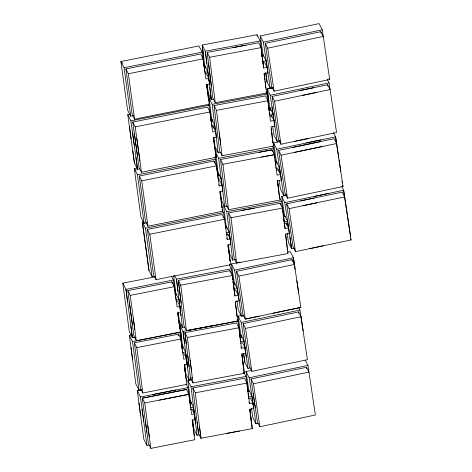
<?xml version="1.0" encoding="UTF-8"?>
<svg xmlns="http://www.w3.org/2000/svg" width="472" height="472" viewBox="0 0 472 472"><rect width="100%" height="100%" fill="white"/><g stroke="black" fill="none" stroke-linecap="round" stroke-linejoin="round"><path stroke-width="0.71" d="M267.081 82.034L265.689 72.676L267.081 82.034L270.232 88.24L272.332 87.798M276.503 162.439L273.607 143.022L280.067 141.659M294.847 141.317L308.747 138.385M273.607 143.022L276.757 149.229L335.586 136.827L338.76 157.843M278.627 150.403L334.17 138.697L336.613 143.506L281.07 155.217L278.627 150.403L285.041 193.39L287.477 198.199L343.05 186.517L335.586 136.827L333.45 132.62M284.533 215.869L281.648 196.44L286.551 195.408M281.648 196.44L284.799 202.647L343.628 190.245L351.091 239.935L295.49 251.647L293.047 246.832L286.663 203.821L342.212 192.116L344.648 196.924L289.106 208.63L286.663 203.821M309.39 248.72L323.291 245.788M243.599 315.703L241.446 316.157L238.301 309.951L236.909 300.605M287.389 252.172L290.256 251.57L293.407 257.777L300.847 307.39L245.304 319.096L242.862 314.287L236.478 271.329L291.991 259.647L294.434 264.456L238.92 276.138L236.478 271.329M251.464 408.245L252.856 417.59L256.001 423.797L258.154 423.343M251.033 378.969L253.476 383.777L308.989 372.095L306.546 367.287L251.033 378.969L257.417 421.927L259.86 426.741L315.379 415.006L307.962 365.416L305.325 360.219M263.022 54.687L260.243 35.972L319.101 23.6L322.252 29.807L329.686 79.473L274.084 91.184L271.642 86.37L265.264 43.359L320.836 31.677L323.273 36.486L267.701 48.168L265.264 43.359M260.243 35.972L263.394 42.185L322.252 29.807M269.99 108.466L267.105 89.031L272.845 87.827M268.816 100.548L267.105 89.031L272.71 87.857M267.105 89.031L270.255 95.244L329.078 82.895L336.548 132.532L280.946 144.243L278.504 139.429L272.12 96.418L327.662 84.759L330.105 89.574L274.562 101.232L272.12 96.418M299.897 90.594L313.78 87.674M302.334 95.403L316.222 92.488M272.663 126.455L273.943 135.092L277.093 141.299L279.961 140.697M306.175 143.028L320.877 139.93M292.516 147.476L320.287 141.624M294.953 152.285L322.73 146.438M279.188 180.422L280.474 189.054L283.625 195.26L286.492 194.659M314.21 196.446L328.919 193.349M300.552 200.895L314.44 197.969M302.994 205.703L316.877 202.783M294.504 248.101L291.631 248.703L288.486 242.496L287.094 233.138M234.236 282.634L231.457 263.948L240.065 262.137M231.457 263.948L234.608 270.155L293.407 257.777L295.124 269.27M240.932 335.621L238.083 316.222L241.664 315.467M243.546 315.715L241.446 316.157L234.608 270.155M259.193 316.175L245.304 319.096L238.92 276.138M273.076 313.243L300.847 307.39M238.083 316.222L241.233 322.429L299.98 310.057L307.419 359.67L251.847 371.352L249.411 366.543L243.104 323.609L298.564 311.927L301.006 316.736L303.142 331.049M243.104 323.609L245.54 328.418L301.006 316.736M244.838 362.207L243.576 353.581L244.838 362.207L247.989 368.414L250.142 367.959M248.791 390.273L246.018 371.582L251.753 370.378M246.018 371.582L249.163 377.789L307.962 365.416M203.503 65.744L204.659 65.514L207.81 71.72L209.025 80.417M204.016 66.753L205.172 66.522L205.373 67.968M204.211 67.142L205.367 66.906M207.81 71.72L204.913 72.299L202.11 52.162L198.96 45.955L120.909 61.537L127.552 110.011L130.703 116.218L133.594 115.64M205.214 73.809L206.376 73.573L208.819 78.387L209.609 84.034L206.624 84.647L209.291 104.2L134.579 119.174L132.136 114.366L125.912 68.941L200.677 54.02L203.119 58.829L205.916 78.966L208.819 78.387M146.904 222.695L144.066 223.268L140.921 217.061L134.302 168.61L137.193 168.026M139.753 168.87L137.588 169.306L134.443 163.1L127.77 114.649L129.936 114.212M215.663 131.417L212.754 132.001L210.005 111.917L207.562 107.103L132.774 122.053L139.028 167.448L141.464 172.256L216.123 157.288L213.427 137.682L216.483 137.104L215.663 131.417L213.22 126.608L211.474 126.956M134.302 168.61L137.452 174.817L215.48 159.158L218.276 179.295L221.179 178.711L222.359 187.437M139.299 176.015L214.046 161.011L216.483 165.825L219.285 185.956L222.182 185.378L222.949 191.054L219.964 191.667L222.648 211.249L147.942 226.218L145.506 221.409L139.299 176.015L141.742 180.823L147.942 226.218M141.742 180.823L216.483 165.825M225.392 227.191L226.554 226.955M225.587 227.581L226.749 227.345L226.949 228.796M226.289 232.737L229.191 232.153L230.401 240.856M226.595 234.248L227.752 234.012L230.194 238.826L230.985 244.472L228 245.086L230.69 264.668L156.008 279.66L153.571 274.851L147.341 229.433L222.076 214.483L224.519 219.291L149.783 234.242L147.341 229.433M226.684 238.201L227.292 239.404L230.194 238.826M143.783 221.734L142.338 222.023L148.981 270.503L152.132 276.71L154.297 276.273M120.909 61.537L124.059 67.744L202.11 52.162M125.912 68.941L128.355 73.756L203.119 58.829M127.77 114.649L130.915 120.856L208.996 105.25L211.745 125.334L214.648 124.75L215.91 133.499M132.774 122.053L135.216 126.862L210.005 111.917M210.848 119.788L212.011 119.552L212.217 121.009M210.465 120.289L212.205 119.941L212.418 121.398M217.38 173.743L218.542 173.513L218.837 175.696M217.58 174.133L218.737 173.903L218.937 175.354M218.583 180.8L219.74 180.57L222.182 185.378M148.981 270.503L142.338 222.023L145.488 228.23L223.516 212.63L227.292 239.404M135.299 337.209L132.431 337.775L129.281 331.568L122.797 283.188L155.14 276.798M180.381 310.546L179.053 299.661L176.097 300.245L173.383 280.026L125.947 289.395L122.797 283.188M127.8 290.599L171.944 281.878L174.386 286.687L177.1 306.906L180.038 306.328L180.735 311.951L177.737 312.564L180.345 332.064L136.308 340.731L133.871 335.922L127.8 290.599L130.243 295.407L136.308 340.731M130.243 295.407L174.386 286.687M174.723 293.684L175.903 293.454L179.053 299.661M175.236 294.693L176.416 294.463M175.431 295.083L176.617 294.852M127.564 301.49L125.947 289.395L132.431 337.775L135.216 337.226M131.529 334.996L129.369 335.415L135.824 383.872L138.975 390.078L141.128 389.654M141.488 389.955L137.305 390.781L143.807 439.231L146.957 445.438L149.105 445.013M141.618 389.931L137.305 390.781L140.45 396.987L146.957 445.438M182.316 349.073L180.959 338.967L178.516 334.158L134.367 342.831L140.414 388.226L142.857 393.034L186.912 384.344L184.281 364.803L187.295 364.213L186.582 358.62L184.139 353.811L182.977 354.035M140.45 396.987L187.915 387.642L190.629 407.861L193.555 407.301L194.564 415.277M194.541 413.956L191.626 414.51L188.918 394.303L186.475 389.488L142.302 398.191L148.397 443.591L150.839 448.4L194.847 439.709L192.293 420.192L195.255 419.608L194.541 413.956L192.104 409.147L190.352 409.478M159.465 400.103L188.918 394.303L144.745 402.999L142.302 398.191L186.475 389.488M176.422 301.75L177.596 301.519L180.038 306.328M129.369 335.415L132.52 341.622L179.956 332.306L182.28 349.634M134.367 342.831L136.809 347.64L180.959 338.967L183.667 359.18L186.582 358.62M152.314 394.645L176.05 389.978M232.849 282.693L234.212 282.433L237.363 288.64L238.631 297.277M233.363 283.696L234.726 283.436L234.932 284.882M233.557 284.085L234.92 283.825M237.363 288.64L233.953 289.289L233.422 284.905M233.87 290.87L235.935 290.475L238.378 295.283L239.204 300.882L235.351 301.62L237.746 320.972L186.393 330.642L183.956 325.827L178.333 280.368L229.988 270.668L232.43 275.477L234.938 295.938L238.378 295.283M181.278 345.982L182.446 345.758L185.596 351.964L186.517 359.174M181.791 346.991L182.959 346.767M181.985 347.38L183.154 347.156M185.596 351.964L182.67 352.525L182.475 351.079M240.443 343.12L242.549 342.737L244.992 347.551L241.481 348.183L239.003 327.757L236.56 322.948L184.906 332.654L190.529 378.113L192.971 382.922L244.29 373.281L241.924 353.9L245.782 353.162L243.989 340.914L240.838 334.707L239.446 334.961M189.237 401.318L190.405 401.094L193.555 407.301M247.405 390.332L248.768 390.073L251.918 396.279L253.163 404.893M189.744 402.327L190.918 402.103L191.101 403.554M247.239 391.471L249.281 391.082M189.945 402.716L191.113 402.492M247.434 391.86L249.476 391.471M248.514 396.928L251.918 396.279M248.431 398.51L250.49 398.114L252.933 402.923L253.735 408.498L249.883 409.23L252.249 428.611L200.954 438.281L198.511 433.467L192.865 387.984L244.525 378.278L246.968 383.093L249.493 403.584L252.933 402.923M178.186 312.051L179.348 321.462L182.499 327.668L184.658 327.267M192.735 419.685L193.909 429.101L197.054 435.308L199.213 434.901M261.069 48.274L260.178 40.964L257.028 34.757L202.187 45.023L204.925 67.118M260.178 40.964L205.338 51.23L202.187 45.023L203.692 57.141M261.624 54.84L263.016 54.593L266.167 60.799L267.984 72.959L264.22 73.667L266.586 93.055L215.238 102.672L212.801 97.863L207.173 52.451L258.715 42.804L261.158 47.613L263.659 68.062L267.181 67.431L264.739 62.617L262.627 62.994M232.944 47.631L245.829 45.218M207.173 52.451L209.615 57.265L261.158 47.613M211.698 119.493L209.072 98.111L210.518 97.84M213.497 99.297L211.344 99.698L208.193 93.491L207.043 84.228M209.072 98.111L212.223 104.318L267.034 94.075L268.185 103.563M268.474 107.911L269.878 107.651L273.028 113.858L274.851 126.042L271.081 126.797L273.453 146.113L222.07 155.76L219.633 150.946L214.058 105.539L265.571 95.916L268.013 100.725L270.491 121.156L274.043 120.496L271.601 115.687L269.471 116.082M214.058 105.539L216.5 110.348L268.013 100.725M218.212 173.743L215.527 152.043L217.692 151.642M213.869 137.175L215.025 146.58L218.176 152.786L220.33 152.379M215.527 152.043L218.678 158.25L273.542 148.007L274.792 158.238M220.512 159.477L272.084 149.848L274.521 154.657L277.023 175.118L280.569 174.457L281.353 180.003L277.589 180.711L279.931 200.069L228.578 209.692L226.141 204.883L220.512 159.477L222.955 164.285L228.578 209.692M222.955 164.285L274.521 154.657L261.63 157.064M220.365 191.107L221.527 200.512L224.678 206.718L227.551 206.181M226.23 226.861L223.592 205.485L226.743 211.692L281.577 201.426L283.277 215.315M241.463 210.5L254.349 208.093M228.578 212.919L280.12 203.267L282.563 208.075L285.064 228.525L288.581 227.893L289.389 233.433L285.654 234.165L287.997 253.517L236.619 263.111L234.177 258.296L228.578 212.919L231.014 217.728L236.619 263.111M231.014 217.728L282.563 208.075M228.407 244.531L229.569 253.93L232.72 260.137L235.593 259.6M232.796 279.79L231.451 268.828L176.498 279.147L174.669 275.542M181.148 303.101L178.333 280.368L180.776 285.182L232.43 275.477M181.366 324.954L179.92 325.226L181.419 337.35M212.075 325.81L186.393 330.642L180.776 285.182M238.909 328.406L238.024 321.107L183.065 331.433L179.92 325.226L182.605 346.949M186.31 344.017L184.906 332.654L187.343 337.462L239.003 327.757M190.529 378.113L192.7 377.706M184.758 364.331L185.921 373.741L189.071 379.948L191.225 379.547M190.487 401.572L187.88 380.556L191.496 379.877M187.88 380.556L191.03 386.763L245.983 376.444L247.883 391.807M192.865 387.984L195.308 392.798L246.968 383.093M226.607 433.449L239.428 431.036M268.987 108.92L270.391 108.66L270.598 110.088M268.479 109.439L270.586 109.044L270.798 110.472M273.028 113.858L269.512 114.507L269.247 112.318M259.187 152.255L272.084 149.848L272.261 151.311M275.005 161.872L276.409 161.613L279.56 167.82L280.781 176.41M275.518 162.881L276.922 162.622M275.713 163.271L277.117 163.005M279.56 167.82L276.043 168.469L275.866 167.011M276.71 169.908L278.126 169.649L280.569 174.457M261.435 55.973L263.529 55.602M261.635 56.363L263.724 55.991M262.68 61.425L266.167 60.799M283.029 215.303L284.421 215.055L287.572 221.262L288.817 229.829M283.536 216.312L284.935 216.064M283.737 216.701L285.129 216.453M287.572 221.262L284.085 221.887L283.902 220.424M284.032 223.462L286.144 223.079L288.581 227.893M239.257 336.093L241.351 335.716L241.552 337.161M240.154 336.353L241.546 336.105L241.747 337.545M240.502 341.539L243.989 340.914M135.01 170.003L136.479 170.085M121.617 62.935L123.092 63.018M143.045 223.421L144.515 223.504M329.072 78.269L329.686 79.473M327.249 79.284L329.078 82.895M341.87 181.679L342.477 182.882M342.436 185.313L343.05 186.517M341.799 186.641L343.628 190.245L350.519 236.301M350.478 238.732L351.091 239.935M265.978 91.851L266.586 93.055M266.426 92.872L267.034 94.075M272.627 146.208L273.542 148.007M279.141 196.617L281.577 201.426M208.388 104.046L208.996 105.25M211.497 118.543L214.648 124.75M298.758 307.65L299.98 310.057M214.559 157.353L215.48 159.158M218.029 172.504L221.179 178.711M218.672 184.758L219.285 185.956M221.457 206.429L222.064 207.633L219.858 191.543M221.987 209.621L223.516 212.63M226.041 225.946L229.191 232.153M229.498 259.848L230.106 261.051L227.893 244.962M229.315 264.615L231.451 268.828M237.109 319.302L238.024 321.107M245.169 351.959L245.782 353.162M240.867 346.979L241.481 348.183M243.847 372.231L245.983 376.444M243.682 372.078L244.29 373.281L241.924 353.9M253.128 407.295L253.735 408.498M248.886 402.38L249.493 403.584M171.554 276.421L173.383 280.026M186.086 384.031L187.915 387.642M194.647 418.404L195.255 419.608M339.032 159.855L340.754 171.371M327.662 84.759L327.881 86.193M320.836 31.677L321.048 33.111M267.701 48.168L274.084 91.184M274.562 101.232L280.946 144.243M289.106 208.63L295.49 251.647M281.07 155.217L287.477 198.199M263.394 42.185L270.232 88.24M270.255 95.244L277.093 141.299M271.966 106.755L273.671 118.271M296.841 280.769L298.558 292.262M284.799 202.647L291.631 248.703L289.92 237.192M276.757 149.229L283.625 195.26M291.991 259.647L292.209 261.099M298.564 311.927L298.782 313.384M306.546 367.287L306.765 368.744M253.476 383.777L259.86 426.741M253.163 393.288L255.293 407.613M249.163 377.789L256.001 423.797M245.54 328.418L251.847 371.352M241.233 322.429L247.989 368.414M244.614 345.421L246.301 356.915M271.601 115.687L271.801 117.074M269.878 107.651L270.09 109.079M286.144 223.079L286.345 224.465M213.22 126.608L213.427 128.03M278.126 169.649L278.327 171.035M227.752 234.012L227.952 235.428M204.659 65.514L204.866 66.959M214.046 161.011L214.247 162.451M136.774 138.213L139.907 160.911M134.337 133.399L137.464 156.096M130.915 120.856L137.588 169.306L135.924 157.194M206.512 84.517L208.701 100.589M213.326 137.582L216.123 157.288M128.355 73.756L134.579 119.174M135.216 126.862L141.464 172.256M149.783 234.242L156.008 279.66M124.059 67.744L130.703 116.218M132.591 132.968L134.255 145.081M145.488 228.23L152.132 276.71M137.452 174.817L144.066 223.268M129.44 126.756L131.104 138.874M132.774 150.987L134.443 163.1M184.281 364.803L185.59 374.573M184.275 365.54L186.328 380.739M147.789 425.697L149.317 437.048M145.346 420.888L146.875 432.24M142.078 409.1L143.706 421.213M138.927 402.887L140.556 415.006M177.702 313.125L179.755 328.459M171.944 281.878L172.138 283.324M144.745 402.999L150.839 448.4M133.275 318.069L134.797 329.403M136.809 347.64L142.857 393.034M129.316 301.933L132.355 324.588M130.809 325.674L132.431 337.775M132.52 341.622L138.975 390.078M130.98 347.534L132.597 359.646M192.157 420.068L194.163 435.402M195.308 392.798L200.954 438.281L199.544 426.912M191.03 386.763L197.054 435.308M283.808 218.3L285.064 228.525M271.66 132.856L271.913 134.927M272.084 136.308L272.845 142.526L272.143 136.797M262.408 57.838L263.659 68.062M271.152 128.714L271.966 135.364M216.5 110.348L222.07 155.76M219.285 133.051L220.678 144.403M209.615 57.265L215.238 102.672M208.577 63.809L211.391 86.506M226.743 211.692L232.72 260.137M248.06 393.27L248.331 395.465M249.883 409.23L252.249 428.611M212.223 104.318L218.176 152.786M206.842 63.348L205.338 51.23L211.344 99.698L209.839 87.585M218.678 158.25L222.383 188.186M222.53 189.36L224.678 206.718M235.262 302.174L236.549 312.541M236.702 313.797L237.062 316.694M207.025 84.087L208.193 93.491M229.988 270.668L230.171 272.132M190.157 360.189L191.561 371.558M187.343 337.462L192.971 382.922M197.101 422.104L198.511 433.467M187.72 355.381L189.119 366.744M194.045 411.035L195.55 423.172M184.57 343.557L183.065 331.433L189.071 379.948M186.068 355.693L186.511 359.257M186.688 360.685L187.567 367.818M177.997 291.277L176.498 279.147L182.499 327.668M180.558 311.974L181 315.538M173.702 275.796L175.997 294.351M283.454 216.772L283.725 218.967M285.466 234.023L286.61 243.475M286.716 244.396L287.053 247.163M287.212 248.496L287.389 249.93M268.361 105.02L268.627 107.215M268.804 108.672L269.07 110.861M274.969 159.701L275.241 161.896M275.418 163.353L275.683 165.548M277.4 180.581L278.067 186.11M280.12 203.267L280.303 204.724M261.252 49.731L262.054 56.31M262.231 57.773L262.503 59.962M277.412 180.705L277.589 182.145M277.76 183.578L278.108 186.446M278.238 187.496L279.324 196.482M264.055 73.667L264.845 80.128M265.022 81.567L265.813 88.081M257.028 34.757L257.205 36.22M249.717 409.23L250.715 417.407M250.856 418.564L251.647 425.024M239.086 329.863L240.325 340.082M233.687 285.713L234.938 295.938M232.973 281.247L233.239 283.442M241.912 355.151L243.18 365.534M243.34 366.821L243.688 369.694M178.711 335.598L178.516 334.158L178.711 335.604"/></g></svg>
